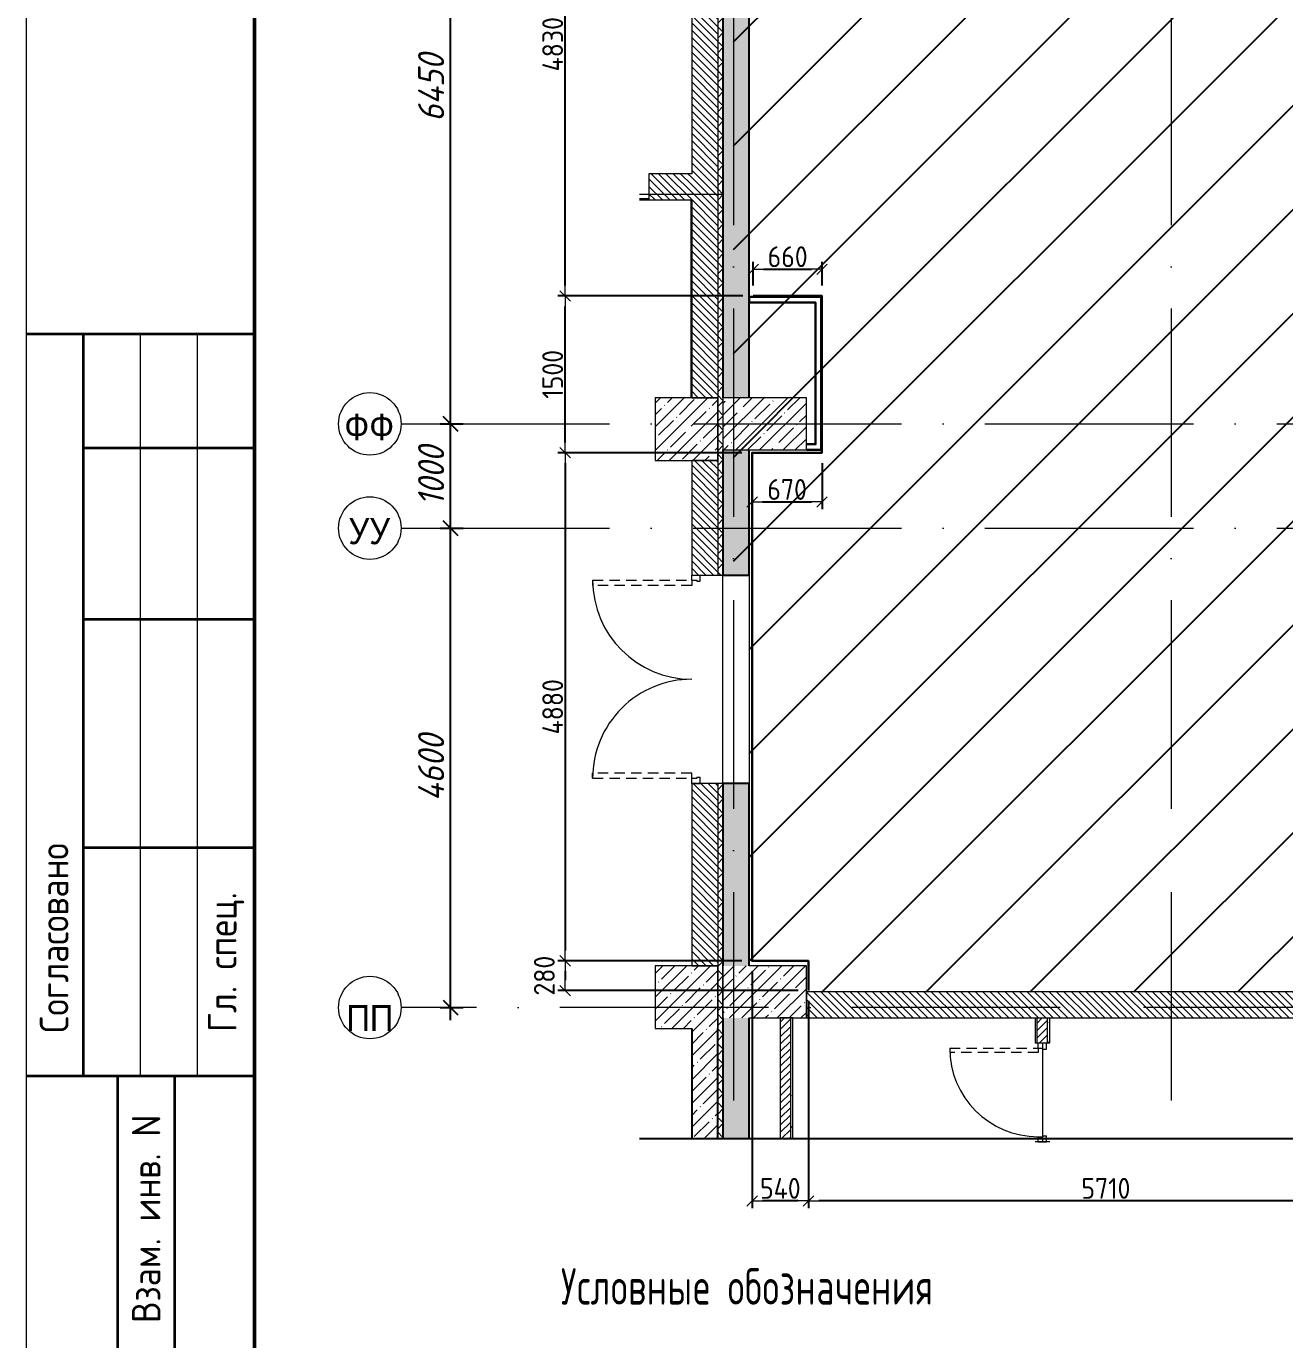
# Model space of a CAD drawing. Header units: millimetres. Extents: x 5993 to 95364, y 87345 to 145529.
# Drawn here: x 5993 to 18066, y 101998 to 114600 of the extents above; entities that cross this region are included whole.
import ezdxf
from ezdxf.enums import TextEntityAlignment as Align

# ---------------------------------------------------------------- set-up
doc = ezdxf.new("R2010")
doc.units = ezdxf.units.MM
doc.linetypes.add('200_ШТРИХ__ш1_п0_6_', pattern=[160, 100, -60])
doc.linetypes.add('50_200_ШТРИХ_1Т_ш5_п1_п1_', pattern=[1400, 1000, -200, 0, -200])
doc.layers.add('1)Штриховка', color=160, linetype='Continuous')
for name, color, linetype, lineweight in [('A-ANNO-DIMS', 7, 'Continuous', 9), ('A-DOOR', 7, 'Continuous', 9), ('A-DOOR-1', 7, '200_ШТРИХ__ш1_п0_6_', 9), ('A-DOOR-FRAM', 7, 'Continuous', 13), ('A-GENM', 7, 'Continuous', 9), ('A-WALL', 7, 'Continuous', 5), ('A-WALL-1', 7, 'Continuous', 50), ('A-WALL-2', 7, 'Continuous', 13), ('A-WALL-FNSH-1', 7, 'Continuous', 5), ('I-WALL', 7, 'Continuous', 5), ('S-COLS', 7, 'Continuous', 9), ('S-COLS-1', 7, 'Continuous', 5), ('Оси', 253, 'Continuous', 15), ('Оси-4', 7, 'Continuous', 20), ('Оси-5', 7, '50_200_ШТРИХ_1Т_ш5_п1_п1_', 9), ('Размеры', 7, 'Continuous', 15)]:
    doc.layers.add(name, color=color, linetype=linetype, lineweight=lineweight)
doc.layers.add('A-FLOR-1', color=7, linetype='Continuous', lineweight=5, true_color=0xc0c0c0)
doc.layers.add('I-WALL-1', color=7, linetype='Continuous', lineweight=5, true_color=0x56bc34)
doc.styles.add('Arial', font='arial.ttf', dxfattribs={"width": 0.9, "height": 500})
doc.styles.add('ISOCPEUR_I_3', font='isocpeui.ttf', dxfattribs={"width": 0.9, "height": 250})
doc.styles.get("Standard").update_dxf_attribs({"font": 'arial.ttf'})
doc.styles.add('СПДС', font='isocpeur.ttf', dxfattribs={"width": 0.9})
doc.dimstyles.new('ISO-2_0_0_9К_СРЕДНИЙ', dxfattribs={"dimscale": 304.8, "dimtxt": 199.196235, "dimasz": 0.459318, "dimexe": 0.393701, "dimexo": 0, "dimgap": 0, "dimtad": 1, "dimdec": 0, "dimrnd": 5, "dimzin": 0, "dimdsep": 46, "dimtxsty": 'ISOCPEUR_I_3', "dimblk1": 'OBLIQUE', "dimblk2": 'OBLIQUE', "dimsah": 1, "dimcen": 0.09, "dimdle": 0.393701, "dimazin": 0, "dimtfac": 1, "dimtdec": 4, "dimtix": 1, "dimtmove": 0, "dimatfit": 3, "dimfxl": 1, "dimtvp": 1, "dimtolj": 1, "dimtzin": 0, "dimarcsym": 2})
doc.dimstyles.new('Размера А3', dxfattribs={"dimtxt": 200, "dimasz": 100, "dimexe": 70, "dimexo": 100, "dimgap": 20, "dimtad": 1, "dimdec": 0, "dimrnd": 10, "dimzin": 0, "dimdsep": 46, "dimtxsty": 'СПДС', "dimblk": 'ARROWHEAD_6', "dimcen": 1, "dimclrd": 256, "dimclre": 256, "dimclrt": 256, "dimazin": 0, "dimtfac": 1, "dimtdec": 0, "dimtmove": 2, "dimatfit": 3, "dimfxl": 1, "dimtolj": 1, "dimtzin": 0, "dimarcsym": 0})
pattern_1 = [(45, (-37523.43, 35204.28), (-114.04925, 114.04925), []), (45, (-37409.38, 35204.28), (-114.04925, 114.04925), [201.612, -40.322, 3.353, -36.97])]
pattern_2 = [(45, (-37523.426, 35204.275), (-35.35534, 35.35534), [])]
pattern_3 = [(0, (-37523.426, 35204.275), (203.2, 50.8), [3.353, -149.047, 3.353, -149.047, -812.8]), (0, (-37523.426, 35204.275), (203.2, 50.8), [-304.8, 3.353, -301.447, 3.353, -149.047, -355.6]), (0, (-37523.426, 35204.275), (203.2, 50.8), [-762, 3.353, -98.247, 3.353, -250.647]), (120, (-37447.226, 35229.675), (-145.59409, 150.576362), [3.353, -149.047, 3.353, -149.047, -812.8]), (120, (-37447.226, 35229.675), (-145.59409, 150.576362), [-304.8, 3.353, -301.447, 3.353, -149.047, -355.6]), (120, (-37447.226, 35229.675), (-145.59409, 150.576362), [-762, 3.353, -98.247, 3.353, -250.647]), (240, (-37421.826, 35331.275), (-57.60591, -201.376362), [3.353, -149.047, 3.353, -149.047, -812.8]), (240, (-37421.826, 35331.275), (-57.60591, -201.376362), [-304.8, 3.353, -301.447, 3.353, -149.047, -355.6]), (240, (-37421.826, 35331.275), (-57.60591, -201.376362), [-762, 3.353, -98.247, 3.353, -250.647])]
pattern_4 = [(135, (-37523.426, 35204.275), (-35.35534, -35.35534), [])]
pattern_5 = [(45, (-37523.43, 35204.28), (-70.71068, 70.71068), []), (135, (-37523.43, 35204.28), (-70.71068, -70.71068), [])]

# ---------------------------------------------------------------- blocks, each defined once
blk = doc.blocks.new('110_Дверь_СКБ_2Ст - СОШ_Д-22_1_Дв_2000x2100h_Физкультурный зал_ Зал для хореографии_ Снарядная_ Инвентарная-25959583-АР1_Маркировочный план 1 этажа копия 1')
at = {"layer": 'A-DOOR'}
for centre, start, end in [((-937.5, 125), 360, 90), ((962.5, 125), 90, 180)]:
    blk.add_arc(centre, 950, start, end, dxfattribs=at)
at = {"layer": 'A-DOOR-1'}
for p, q in [((-937.5, 1075), (-887.5, 1075)), ((-937.5, 1075), (-937.5, 125)), ((-887.5, 125), (-887.5, 1075)), ((962.5, 1075), (912.5, 1075)), ((912.5, 125), (912.5, 1075)), ((962.5, 1075), (962.5, 125)), ((-937.5, 125), (-887.5, 125)), ((962.5, 125), (912.5, 125))]:
    blk.add_line(p, q, dxfattribs=at)
at = {"layer": 'A-DOOR-FRAM'}
for p, q in [((-987.5, 125), (-987.5, 45)), ((-987.5, 125), (-937.5, 125)), ((-987.5, 45), (-927.5, 45)), ((-937.5, 125), (-937.5, 75)), ((-927.5, 75), (-937.5, 75)), ((-927.5, 75), (-927.5, 45)), ((952.5, 75), (952.5, 45)), ((962.5, 75), (952.5, 75)), ((952.5, 45), (1012.5, 45)), ((962.5, 125), (962.5, 75)), ((962.5, 125), (1012.5, 125)), ((1012.5, 125), (1012.5, 45))]:
    blk.add_line(p, q, dxfattribs=at)
blk = doc.blocks.new('110_Дверь_СКБ_1Ст1 - СОШ_Д-24_Дв_950x2100h_С_У и душ в комнате инструктора_ С_У медблока_ С_У персонала пищеблок-25939817-АР1_Маркировочный план 1 этажа копия 1')
at = {"layer": 'A-DOOR'}
blk.add_arc((437.5, 40), 850, 90, 180, dxfattribs=at)
at = {"layer": 'A-DOOR-1'}
for p, q in [((437.5, 890), (397.5, 890)), ((397.5, 40), (397.5, 890)), ((437.5, 890), (437.5, 40)), ((437.5, 40), (397.5, 40))]:
    blk.add_line(p, q, dxfattribs=at)
at = {"layer": 'A-DOOR-FRAM'}
for p, q in [((-462.5, 40), (-462.5, -40)), ((-462.5, 40), (-412.5, 40)), ((-412.5, 40), (-412.5, 0)), ((-402.5, 0), (-412.5, 0)), ((-402.5, 0), (-402.5, -40)), ((427.5, 0), (427.5, -40)), ((437.5, 0), (427.5, 0)), ((437.5, 40), (437.5, 0)), ((437.5, 40), (487.5, 40)), ((487.5, 40), (487.5, -40)), ((-462.5, -40), (-402.5, -40)), ((427.5, -40), (487.5, -40))]:
    blk.add_line(p, q, dxfattribs=at)
blk = doc.blocks.new('BSC_Колонна _Прямоугольная - 500х800-V88-АР1_Маркировочный план 1 этажа копия 1')
at = {"layer": 'S-COLS'}
h = blk.add_hatch(dxfattribs=at)
h.set_pattern_fill('FP_55', color=256, style=0, pattern_type=2)
h.set_pattern_definition([(315, (-75581.04, 50600), (114.04925, 114.04925), []), (315, (-75581.04, 50485.95), (114.04925, 114.04925), [201.613, -40.323, 3.353, -36.97])])
h.paths.add_polyline_path([(-250, 400), (-250, -400), (250, -400), (250, 400)])
at = {"layer": 'S-COLS-1'}
for p, q in [((250, 400), (-250, 400)), ((-250, 400), (-250, -400)), ((250, -400), (250, 400)), ((-250, -400), (250, -400))]:
    blk.add_line(p, q, dxfattribs=at)
blk = doc.blocks.new('АР_Перемычка1 - АР_Перемычка-25477781-АР1_Маркировочный план 1 этажа копия 1')
at = {"layer": 'A-GENM'}
blk.add_line((-250, -125), (-243, -125), dxfattribs=at)
blk = doc.blocks.new('АР_Перемычка1 - АР_Перемычка-25959567-АР1_Маркировочный план 1 этажа копия 1')
at = {"layer": 'A-GENM'}
blk.add_line((-400, -125), (-393, -125), dxfattribs=at)
blk = doc.blocks.new('Ось сетки - Круг_Ø6_00__ISO-2_5_0_9K_-17386508-АР1_Маркировочный план 1 этажа копия 1')
at = {"layer": 'Оси-4'}
blk.add_circle((0, 0), 3, dxfattribs=at)
blk = doc.blocks.new('_Oblique')
at = {"color": 0, "linetype": 'ByBlock', "lineweight": -2}
blk.add_line((-0.5, -0.5), (0.5, 0.5), dxfattribs=at)
blk = doc.blocks.new('*D4054')
at = {"layer": 'A-ANNO-DIMS', "color": 0, "lineweight": -2, "transparency": 16777216}
for p, q in [((10063, 105065), (10063, 109905)), ((9964, 109785), (10183, 109785)), ((9964, 105185), (10183, 105185))]:
    blk.add_line(p, q, dxfattribs=at)
at = {"layer": 'Defpoints', "color": 0, "lineweight": -2, "transparency": 16777216}
for p in [(9964, 109785), (10063, 109785), (9964, 105185)]:
    blk.add_point(p, dxfattribs=at)
at = {"layer": 'A-ANNO-DIMS', "color": 0, "lineweight": -2, "transparency": 16777216, "xscale": 140, "yscale": 140, "zscale": 140}
for p, rotation in [((10063, 109785), 90), ((10063, 105185), 270)]:
    blk.add_blockref('_Oblique', p, dxfattribs=dict(at, rotation=rotation))
at = {"layer": 'A-ANNO-DIMS', "color": 0, "transparency": 16777216, "insert": (9877, 107485), "char_height": 250, "attachment_point": 5, "rotation": 90, "style": 'ISOCPEUR_I_3'}
blk.add_mtext('\\A1;4600', dxfattribs=at)
blk = doc.blocks.new('*D4055')
at = {"layer": 'A-ANNO-DIMS', "color": 0, "lineweight": -2, "transparency": 16777216}
for p, q in [((10063, 109665), (10063, 110905)), ((9964, 110785), (10183, 110785)), ((9964, 109785), (10183, 109785))]:
    blk.add_line(p, q, dxfattribs=at)
at = {"layer": 'Defpoints', "color": 0, "lineweight": -2, "transparency": 16777216}
for p in [(9964, 110785), (10063, 110785), (9964, 109785)]:
    blk.add_point(p, dxfattribs=at)
at = {"layer": 'A-ANNO-DIMS', "color": 0, "lineweight": -2, "transparency": 16777216, "xscale": 140, "yscale": 140, "zscale": 140}
for p, rotation in [((10063, 110785), 90), ((10063, 109785), 270)]:
    blk.add_blockref('_Oblique', p, dxfattribs=dict(at, rotation=rotation))
at = {"layer": 'A-ANNO-DIMS', "color": 0, "transparency": 16777216, "insert": (9877, 110285), "char_height": 250, "attachment_point": 5, "rotation": 90, "style": 'ISOCPEUR_I_3'}
blk.add_mtext('\\A1;1000', dxfattribs=at)
blk = doc.blocks.new('*D4056')
at = {"layer": 'A-ANNO-DIMS', "color": 0, "lineweight": -2, "transparency": 16777216}
for p, q in [((10063, 110665), (10063, 117355)), ((9964, 117235), (10183, 117235)), ((9964, 110785), (10183, 110785))]:
    blk.add_line(p, q, dxfattribs=at)
at = {"layer": 'Defpoints', "color": 0, "lineweight": -2, "transparency": 16777216}
for p in [(9964, 117235), (10063, 117235), (9964, 110785)]:
    blk.add_point(p, dxfattribs=at)
at = {"layer": 'A-ANNO-DIMS', "color": 0, "lineweight": -2, "transparency": 16777216, "xscale": 140, "yscale": 140, "zscale": 140}
for p, rotation in [((10063, 117235), 90), ((10063, 110785), 270)]:
    blk.add_blockref('_Oblique', p, dxfattribs=dict(at, rotation=rotation))
at = {"layer": 'A-ANNO-DIMS', "color": 0, "transparency": 16777216, "insert": (9877, 114010), "char_height": 250, "attachment_point": 5, "rotation": 90, "style": 'ISOCPEUR_I_3'}
blk.add_mtext('\\A1;6450', dxfattribs=at)
blk = doc.blocks.new('*U61')
at = {"lineweight": 0}
blk.add_lwpolyline([(-415, -5), (5, -5), (5, 292), (-415, 292)], close=True, dxfattribs=at)
at = {"color": 0, "linetype": 'Continuous', "lineweight": 50}
blk.add_lwpolyline([(-395, 287), (0, 287), (0, 0), (-395, 0)], close=True, dxfattribs=at)
at = {"lineweight": 35}
for points in [[(-395, 150), (-415, 150)], [(-410, 85), (-410, 150)], [(-395, 140), (-410, 140)], [(-395, 125), (-410, 125)], [(-395, 105), (-410, 105)], [(-395, 85), (-415, 85)], [(-395, 85), (-407, 85), (-407, 0), (-395, 0)], [(-402, 0), (-402, 85)]]:
    blk.add_lwpolyline(points, dxfattribs=at)
at = {"lineweight": 18}
for points in [[(-405, 85), (-405, 150)], [(-400, 85), (-400, 150)]]:
    blk.add_lwpolyline(points, dxfattribs=at)
at = {"lineweight": -2, "char_height": 2.5, "attachment_point": 5, "rotation": 90, "style": 'СПДС'}
for s, insert, width in [('Согласовано', (-412.56, 97.1), 19.9913), ('Гл. спец.', (-397.5, 95), 19.9913), ('Взам. инв. N', (-404.5, 72.5), 24.9913)]:
    blk.add_mtext(s, dxfattribs=dict(at, insert=insert, width=width))
at = {"lineweight": 30, "width": 0.9, "flags": 104}
blk.add_attdef('ШАПКА', text='', height=3, dxfattribs=at).set_placement((-135, 281), align=Align.MIDDLE_CENTER)
at = {"style": 'СПДС'}
for tag, height, p in [('ШИФР_ПРОЕКТА', 4, (-60, 50)), ('НАИМЕНОВАНИЕ_ОБЪЕКТА', 2.5, (-85, 25)), ('СТАДИЯ', 4, (-42.5, 20)), ('ЛИСТ_первый', 4, (-27.5, 20)), ('ЛИСТОВ', 4, (-10, 20)), ('НАИМЕНОВАНИЕ_ОБЪЕКТА2', 2.5, (-85, 20)), ('НАИМЕНОВАНИЕ_ЧЕРТЕЖА1', 2.5, (-85, 10)), ('ОРГАНИЗАЦИЯ_РАЗРАБОТЧИК1', 4, (-25, 8.09)), ('НАИМЕНОВАНИЕ_ЧЕРТЕЖА2', 2.5, (-85, 5))]:
    blk.add_attdef(tag, text='', height=height, dxfattribs=at).set_placement(p, align=Align.MIDDLE_CENTER)
for tag, p in [('РАЗРАБОТЧИК', (-163.97, 27.5)), ('РУК.ГРУППЫ', (-163.97, 22.5))]:
    blk.add_attdef(tag, text='', height=2.5, dxfattribs=at).set_placement(p, align=Align.MIDDLE_LEFT)
at = {"style": 'СПДС', "width": 0.9}
for p in [(-129.65, 26.37), (-129.65, 21.37)]:
    blk.add_attdef('ДАТА', p, '', height=2.3, dxfattribs=at)
blk = doc.blocks.new('ARROWHEAD_6')
at = {"color": 0, "linetype": 'Continuous'}
for p, q in [((0, 0), (-1, 0)), ((-0.5, -0.5), (0.5, 0.5))]:
    blk.add_line(p, q, dxfattribs=at)
blk = doc.blocks.new('*D4067')
at = {"layer": 'Defpoints', "color": 0, "lineweight": -2, "transparency": 16777216}
for p in [(12957, 110508), (11163, 105633), (12957, 105633)]:
    blk.add_point(p, dxfattribs=at)
at = {"layer": 'Размеры', "lineweight": -2, "transparency": 16777216}
for p, q in [((12857, 110508), (11093, 110508)), ((11163, 110408), (11163, 105733)), ((12857, 105633), (11093, 105633))]:
    blk.add_line(p, q, dxfattribs=at)
at = {"layer": 'Размеры', "lineweight": -2, "transparency": 16777216, "xscale": 100, "yscale": 100, "zscale": 100}
for p, rotation in [((11163, 110508), 90), ((11163, 105633), 270)]:
    blk.add_blockref('ARROWHEAD_6', p, dxfattribs=dict(at, rotation=rotation))
at = {"layer": 'Размеры', "lineweight": -2, "transparency": 16777216, "insert": (11043, 108071), "char_height": 200, "attachment_point": 5, "rotation": 90, "style": 'СПДС'}
blk.add_mtext('\\A1;4880', dxfattribs=at)
blk = doc.blocks.new('*D4068')
at = {"layer": 'Defpoints', "color": 0, "lineweight": -2, "transparency": 16777216}
for p in [(12957, 105633), (11163, 105348), (13497, 105348)]:
    blk.add_point(p, dxfattribs=at)
at = {"layer": 'Размеры', "lineweight": -2, "transparency": 16777216}
for p, q in [((12857, 105633), (11093, 105633)), ((11163, 105533), (11163, 105448)), ((13397, 105348), (11093, 105348))]:
    blk.add_line(p, q, dxfattribs=at)
at = {"layer": 'Размеры', "lineweight": -2, "transparency": 16777216, "xscale": 100, "yscale": 100, "zscale": 100}
for p, rotation in [((11163, 105633), 90), ((11163, 105348), 270)]:
    blk.add_blockref('ARROWHEAD_6', p, dxfattribs=dict(at, rotation=rotation))
at = {"layer": 'Размеры', "lineweight": -2, "transparency": 16777216, "insert": (10963, 105491), "char_height": 200, "attachment_point": 5, "rotation": 90, "style": 'СПДС'}
blk.add_mtext('\\A1;280', dxfattribs=at)
blk = doc.blocks.new('*D4069')
at = {"layer": 'Defpoints', "color": 0, "lineweight": -2, "transparency": 16777216}
for p in [(11163, 112013), (12967, 112013), (12957, 110508)]:
    blk.add_point(p, dxfattribs=at)
at = {"layer": 'Размеры', "lineweight": -2, "transparency": 16777216}
for p, q in [((12867, 112013), (11093, 112013)), ((11163, 110608), (11163, 111913)), ((12857, 110508), (11093, 110508))]:
    blk.add_line(p, q, dxfattribs=at)
at = {"layer": 'Размеры', "lineweight": -2, "transparency": 16777216, "xscale": 100, "yscale": 100, "zscale": 100}
for p, rotation in [((11163, 112013), 90), ((11163, 110508), 270)]:
    blk.add_blockref('ARROWHEAD_6', p, dxfattribs=dict(at, rotation=rotation))
at = {"layer": 'Размеры', "lineweight": -2, "transparency": 16777216, "insert": (11043, 111261), "char_height": 200, "attachment_point": 5, "rotation": 90, "style": 'СПДС'}
blk.add_mtext('\\A1;1500', dxfattribs=at)
blk = doc.blocks.new('*D4070')
at = {"layer": 'Defpoints', "color": 0, "lineweight": -2, "transparency": 16777216}
for p in [(11163, 116843), (12967, 116843), (12967, 112013)]:
    blk.add_point(p, dxfattribs=at)
at = {"layer": 'Размеры', "lineweight": -2, "transparency": 16777216}
for p, q in [((12867, 116843), (11093, 116843)), ((11163, 112113), (11163, 116743)), ((12867, 112013), (11093, 112013))]:
    blk.add_line(p, q, dxfattribs=at)
at = {"layer": 'Размеры', "lineweight": -2, "transparency": 16777216, "xscale": 100, "yscale": 100, "zscale": 100}
for p, rotation in [((11163, 116843), 90), ((11163, 112013), 270)]:
    blk.add_blockref('ARROWHEAD_6', p, dxfattribs=dict(at, rotation=rotation))
at = {"layer": 'Размеры', "lineweight": -2, "transparency": 16777216, "insert": (11043, 114428), "char_height": 200, "attachment_point": 5, "rotation": 90, "style": 'СПДС'}
blk.add_mtext('\\A1;4830', dxfattribs=at)
blk = doc.blocks.new('*D4096')
at = {"layer": 'Defpoints', "color": 0, "lineweight": -2, "transparency": 16777216}
for p in [(13497, 105348), (19204, 105348), (13497, 103330)]:
    blk.add_point(p, dxfattribs=at)
at = {"layer": 'Размеры', "lineweight": -2, "transparency": 16777216}
for p, q in [((13497, 105248), (13497, 103260)), ((19204, 105248), (19204, 103260)), ((19104, 103330), (13597, 103330))]:
    blk.add_line(p, q, dxfattribs=at)
at = {"layer": 'Размеры', "lineweight": -2, "transparency": 16777216, "xscale": 100, "yscale": 100, "zscale": 100, "rotation": 180}
blk.add_blockref('ARROWHEAD_6', (13497, 103330), dxfattribs=at)
at = {"layer": 'Размеры', "lineweight": -2, "transparency": 16777216, "xscale": 100, "yscale": 100, "zscale": 100}
blk.add_blockref('ARROWHEAD_6', (19204, 103330), dxfattribs=at)
at = {"layer": 'Размеры', "lineweight": -2, "transparency": 16777216, "insert": (16350, 103450), "char_height": 200, "attachment_point": 5, "style": 'СПДС'}
blk.add_mtext('\\A1;5710', dxfattribs=at)
blk = doc.blocks.new('*D4097')
at = {"layer": 'Defpoints', "color": 0, "lineweight": -2, "transparency": 16777216}
for p in [(12957, 105633), (13497, 105348), (12957, 103330)]:
    blk.add_point(p, dxfattribs=at)
at = {"layer": 'Размеры', "lineweight": -2, "transparency": 16777216}
for p, q in [((12957, 105533), (12957, 103260)), ((13497, 105248), (13497, 103260)), ((13397, 103330), (13057, 103330))]:
    blk.add_line(p, q, dxfattribs=at)
at = {"layer": 'Размеры', "lineweight": -2, "transparency": 16777216, "xscale": 100, "yscale": 100, "zscale": 100, "rotation": 180}
blk.add_blockref('ARROWHEAD_6', (12957, 103330), dxfattribs=at)
at = {"layer": 'Размеры', "lineweight": -2, "transparency": 16777216, "xscale": 100, "yscale": 100, "zscale": 100}
blk.add_blockref('ARROWHEAD_6', (13497, 103330), dxfattribs=at)
at = {"layer": 'Размеры', "lineweight": -2, "transparency": 16777216, "insert": (13227, 103450), "char_height": 200, "attachment_point": 5, "style": 'СПДС'}
blk.add_mtext('\\A1;540', dxfattribs=at)
blk = doc.blocks.new('*D4099')
at = {"layer": 'Defpoints', "color": 0, "lineweight": -2, "transparency": 16777216}
for p in [(12957, 110508), (13627, 110508), (13627, 110036)]:
    blk.add_point(p, dxfattribs=at)
at = {"layer": 'Размеры', "lineweight": -2, "transparency": 16777216}
for p, q in [((12957, 110408), (12957, 109966)), ((13627, 110408), (13627, 109966)), ((13057, 110036), (13527, 110036))]:
    blk.add_line(p, q, dxfattribs=at)
at = {"layer": 'Размеры', "lineweight": -2, "transparency": 16777216, "xscale": 100, "yscale": 100, "zscale": 100, "rotation": 180}
blk.add_blockref('ARROWHEAD_6', (12957, 110036), dxfattribs=at)
at = {"layer": 'Размеры', "lineweight": -2, "transparency": 16777216, "xscale": 100, "yscale": 100, "zscale": 100}
blk.add_blockref('ARROWHEAD_6', (13627, 110036), dxfattribs=at)
at = {"layer": 'Размеры', "lineweight": -2, "transparency": 16777216, "insert": (13292, 110156), "char_height": 200, "attachment_point": 5, "style": 'СПДС'}
blk.add_mtext('\\A1;670', dxfattribs=at)
blk = doc.blocks.new('*D4100')
at = {"layer": 'Defpoints', "color": 0, "lineweight": -2, "transparency": 16777216}
for p in [(13627, 112269), (12967, 112013), (13627, 112013)]:
    blk.add_point(p, dxfattribs=at)
at = {"layer": 'Размеры', "lineweight": -2, "transparency": 16777216}
for p, q in [((12967, 112113), (12967, 112339)), ((13627, 112113), (13627, 112339)), ((13067, 112269), (13527, 112269))]:
    blk.add_line(p, q, dxfattribs=at)
at = {"layer": 'Размеры', "lineweight": -2, "transparency": 16777216, "xscale": 100, "yscale": 100, "zscale": 100, "rotation": 180}
blk.add_blockref('ARROWHEAD_6', (12967, 112269), dxfattribs=at)
at = {"layer": 'Размеры', "lineweight": -2, "transparency": 16777216, "xscale": 100, "yscale": 100, "zscale": 100}
blk.add_blockref('ARROWHEAD_6', (13627, 112269), dxfattribs=at)
at = {"layer": 'Размеры', "lineweight": -2, "transparency": 16777216, "insert": (13297, 112389), "char_height": 200, "attachment_point": 5, "style": 'СПДС'}
blk.add_mtext('\\A1;660', dxfattribs=at)

msp = doc.modelspace()

# ---------------------------------------------------------------- hatches: boundary and pattern name
at = {"layer": '1)Штриховка', "lineweight": -2, "transparency": 33554687}
h = msp.add_hatch(dxfattribs=at)
h.set_pattern_fill('ANSI31', color=256, scale=222)
h.paths.add_polyline_path([(37076.6, 120385.3), (36376.6, 120385.3), (36376.6, 120635.3), (31676.6, 120635.3), (31676.6, 120085.3), (31176.6, 120085.3), (31176.6, 120635.3), (25726.6, 120635.3), (25726.6, 120085.3), (25226.6, 120085.3), (25226.6, 120635.3), (19726.6, 120635.3), (19726.6, 120085.3), (19226.6, 120085.3), (19216.6, 120085.3), (19216.6, 120635.3), (19222.6, 120785.3), (12776.6, 120785.3), (12776.6, 109335.3), (12926.6, 109335.3), (12926.6, 107335.3), (12926.6, 105585), (13476.6, 105585), (13476.6, 105335), (19203.6, 105335), (19203.6, 105885), (19758.6, 105885), (19758.6, 105335), (25178.6, 105335), (25178.6, 105903.3), (25748.6, 105903.3), (25748.6, 105335), (26819.8, 105335), (28986.6, 105342.6), (28986.6, 105335), (31128.6, 105335), (31128.6, 105893.3), (31688.6, 105893.3), (31688.6, 105335), (33811.3, 105335), (36231.6, 105343.5), (36231.6, 105185.3), (37076.6, 105185.3)])
h.paths.add_polyline_path([(13619.7, 110535.3), (13626.6, 110535.3), (13626.6, 112004.8), (13619.7, 112004.8)], flags=16)
h.paths.add_polyline_path([(36101.2, 116885.3), (36101.2, 119191.8), (36926.6, 119191.8), (36926.6, 119071.8), (36221.2, 119071.8), (36221.2, 117005.3), (36376.6, 117005.3), (36376.6, 116885.3)], flags=16)
h.paths.add_polyline_path([(36166.6, 111998.3), (36886.6, 111998.3), (36926.6, 111988.5), (36926.6, 111933.5), (36231.2, 111933.5), (36231.2, 110590.3), (36376.6, 110590.3), (36376.6, 110535.3), (36166.6, 110535.3)], flags=16)
at = {"layer": 'A-WALL'}
h = msp.add_hatch(dxfattribs=at)
h.set_pattern_fill('FP_1', color=256, style=0, pattern_type=2)
h.set_pattern_definition(pattern_1)
h.paths.add_polyline_path([(12926.6, 105585), (12926.6, 107335.3), (12676.6, 107335.3), (12676.6, 105585)])
h.paths.add_polyline_path([(12676.6, 109335.3), (12926.6, 109335.3), (12926.6, 110535.3), (12676.6, 110535.3)])
h.paths.add_polyline_path([(12926.6, 111035.3), (12926.6, 116885.3), (12676.6, 116885.3), (12676.6, 111035.3), (12889.8, 111035.3)])
h.paths.add_polyline_path([(12676.6, 117385.3), (12926.6, 117385.3), (12926.6, 120385.3), (12676.6, 120385.3), (12676.6, 117558.8)])
h.paths.add_polyline_path([(12926.6, 105085), (12676.6, 105085), (12676.6, 103924.1), (12926.6, 103924.1)])
h = msp.add_hatch(dxfattribs=at)
h.set_pattern_fill('FP_1', color=256, style=0, pattern_type=2)
h.set_pattern_definition(pattern_1)
h.paths.add_polyline_path([(12626.6, 104985), (12376.6, 104985), (12376.6, 103924.1), (12626.6, 103924.1)])
at = {"layer": 'I-WALL'}
h = msp.add_hatch(dxfattribs=at)
h.set_pattern_fill('FP_31', color=256, style=0, pattern_type=2)
h.set_pattern_definition(pattern_5)
h.paths.add_polyline_path([(12676.6, 109335.3), (12676.6, 120885.3), (12626.6, 120885.3), (12626.6, 109335.3)])
h = msp.add_hatch(dxfattribs=at)
h.set_pattern_fill('FP_2', color=256, style=0, pattern_type=2)
h.set_pattern_definition(pattern_4)
h.paths.add_polyline_path([(12376.6, 105585), (12626.6, 105585), (12626.6, 107335.3), (12376.6, 107335.3), (12376.6, 106322.4)])
h.paths.add_polyline_path([(12626.6, 109335.3), (12626.6, 110435), (12376.6, 110435), (12376.6, 109335.3)])
h.paths.add_polyline_path([(12376.6, 111035), (12626.6, 111035), (12626.6, 116785.3), (12376.6, 116785.3), (12376.6, 111940.6)])
h.paths.add_polyline_path([(12376.6, 117385.3), (12626.6, 117385.3), (12626.6, 120285), (12376.6, 120285), (12376.6, 117558.8)])
h = msp.add_hatch(dxfattribs=at)
h.set_pattern_fill('FP_2', color=256, style=0, pattern_type=2)
h.set_pattern_definition(pattern_4)
h.paths.add_polyline_path([(12376.6, 112935.3), (12376.6, 113185.3), (11966.6, 113185.3), (11966.6, 112935.3)])
h = msp.add_hatch(dxfattribs=at)
h.set_pattern_fill('FP_31', color=256, style=0, pattern_type=2)
h.set_pattern_definition(pattern_5)
h.paths.add_polyline_path([(12626.6, 107335.3), (12626.6, 103924.1), (12676.6, 103924.1), (12676.6, 107335.3)])
h = msp.add_hatch(dxfattribs=at)
h.set_pattern_fill('FP_2', color=256, style=0, pattern_type=2)
h.set_pattern_definition(pattern_4)
h.paths.add_polyline_path([(20226.6, 105085), (20226.6, 105335), (19726.6, 105335), (19726.6, 105085)])
h.paths.add_polyline_path([(18309.5, 105085), (19226.6, 105085), (19226.6, 105335), (13476.6, 105335), (13476.6, 105085), (15811.5, 105085)])
h = msp.add_hatch(dxfattribs=at)
h.set_pattern_fill('FP_3', color=256, style=0, pattern_type=2)
h.set_pattern_definition(pattern_2)
h.paths.add_polyline_path([(13226.6, 103924.1), (13226.6, 105085), (13326.6, 105085), (13326.6, 103924.1)])
h = msp.add_hatch(dxfattribs=at)
h.set_pattern_fill('FP_3', color=256, style=0, pattern_type=2)
h.set_pattern_definition(pattern_2)
h.paths.add_polyline_path([(15691.5, 104845.3), (15791.5, 104845.3), (15791.5, 105085), (15691.5, 105085)])
at = {"layer": 'I-WALL-1'}
h = msp.add_hatch(dxfattribs=at)
h.set_pattern_fill('FP_4', color=256, style=0, pattern_type=2)
h.set_pattern_definition(pattern_3)
h.paths.add_polyline_path([(13326.6, 103924.1), (13326.6, 105085), (13346.6, 105085), (13346.6, 103924.1)])
h = msp.add_hatch(dxfattribs=at)
h.set_pattern_fill('FP_4', color=256, style=0, pattern_type=2)
h.set_pattern_definition(pattern_3)
h.paths.add_polyline_path([(15691.5, 104845.3), (15691.5, 105085), (15671.5, 105085), (15671.5, 104845.3)])
h = msp.add_hatch(dxfattribs=at)
h.set_pattern_fill('FP_4', color=256, style=0, pattern_type=2)
h.set_pattern_definition(pattern_3)
h.paths.add_polyline_path([(15811.5, 104845.3), (15811.5, 105085), (15791.5, 105085), (15791.5, 104845.3)])
at = {"layer": 'S-COLS'}
h = msp.add_hatch(dxfattribs=at)
h.set_pattern_fill('FP_1', color=256, style=0, pattern_type=2)
h.set_pattern_definition(pattern_1)
h.paths.add_polyline_path([(12026.6, 110435), (12626.6, 110435), (12626.6, 111035), (12026.6, 111035)])
h = msp.add_hatch(dxfattribs=at)
h.set_pattern_fill('FP_1', color=256, style=0, pattern_type=2)
h.set_pattern_definition(pattern_1)
h.paths.add_polyline_path([(12376.6, 104985), (12626.6, 104985), (12626.6, 105585), (12026.6, 105585), (12026.6, 104985)])
h = msp.add_hatch(dxfattribs=at)
h.set_pattern_fill('FP_1', color=256, style=0, pattern_type=2)
h.set_pattern_definition(pattern_1)
h.paths.add_polyline_path([(12926.6, 105085), (13476.6, 105085), (13476.6, 105585), (12676.6, 105585), (12676.6, 105085)])

# ---------------------------------------------------------------- linework, layer by layer
at = {"layer": 'A-FLOR-1'}
for p, q in [((11966.6, 112944.3), (11876.6, 112944.3)), ((11876.6, 112935.3), (11966.6, 112935.3)), ((12371.6, 111035), (12371.6, 112935.3)), ((15741.5, 104845.3), (15741.5, 103895.3))]:
    msp.add_line(p, q, dxfattribs=at)
at = {"layer": 'A-WALL'}
for p, q in [((12376.6, 111035), (12626.6, 111035)), ((12626.6, 110435), (12376.6, 110435)), ((12676.6, 107335.3), (12676.6, 109335.3)), ((12926.6, 109335.3), (12926.6, 107335.3)), ((13476.6, 105335), (13476.6, 105085)), ((13326.6, 103924.1), (13326.6, 105085)), ((15691.5, 104845.3), (15691.5, 105085)), ((15791.5, 104845.3), (15791.5, 105085))]:
    msp.add_line(p, q, dxfattribs=at)
at = {"layer": 'A-WALL-1', "lineweight": 25}
for p, q in [((12676.6, 116885.3), (12676.6, 111035.3)), ((12926.6, 111035.3), (12926.6, 116885.3)), ((12676.6, 110535.3), (12676.6, 109335.3)), ((12926.6, 109335.3), (12926.6, 110535.3)), ((12676.6, 109335.3), (12926.6, 109335.3)), ((12926.6, 107335.3), (12676.6, 107335.3)), ((12676.6, 107335.3), (12676.6, 105585)), ((12926.6, 105585), (12926.6, 107335.3)), ((12376.6, 104985), (12376.6, 103924.1)), ((12626.6, 103924.1), (12626.6, 104985)), ((12676.6, 105085), (12676.6, 103924.1)), ((12926.6, 103924.1), (12926.6, 105085))]:
    msp.add_line(p, q, dxfattribs=at)
at = {"layer": 'A-WALL-2'}
for p, q in [((12626.6, 120885.3), (12626.6, 109335.3)), ((12376.6, 116785.3), (12376.6, 113185.3)), ((12376.6, 113185.3), (11966.6, 113185.3)), ((11966.6, 113185.3), (11966.6, 112935.3)), ((11966.6, 112935.3), (12376.6, 112935.3)), ((12376.6, 112935.3), (12376.6, 111035)), ((12376.6, 110435), (12376.6, 109335.3)), ((12376.6, 109335.3), (12676.6, 109335.3)), ((12676.6, 107335.3), (12376.6, 107335.3)), ((12376.6, 107335.3), (12376.6, 105585)), ((12626.6, 107335.3), (12626.6, 103924.1)), ((12376.6, 105585), (12626.6, 105585)), ((12676.6, 105085), (12676.6, 105585)), ((19226.6, 105335), (13476.6, 105335)), ((13476.6, 105085), (19226.6, 105085))]:
    msp.add_line(p, q, dxfattribs=at)
at = {"layer": 'A-WALL-FNSH-1'}
for p, q in [((13626.6, 110535.3), (13626.6, 111855.3)), ((13226.6, 105085), (13226.6, 103924.1)), ((13346.6, 105085), (13226.6, 105085)), ((13346.6, 103924.1), (13346.6, 105085)), ((15671.5, 105085), (15671.5, 104845.3)), ((15811.5, 104845.3), (15811.5, 105085)), ((15671.5, 104845.3), (15811.5, 104845.3)), ((15811.5, 103895.3), (15671.5, 103895.3))]:
    msp.add_line(p, q, dxfattribs=at)
at = {"layer": 'S-COLS'}
for p, q in [((12626.6, 111035), (12376.6, 111035)), ((12376.6, 110435), (12626.6, 110435)), ((13476.6, 105085), (13476.6, 105335))]:
    msp.add_line(p, q, dxfattribs=at)
at = {"layer": 'S-COLS-1'}
for p, q in [((12376.6, 111035), (12026.6, 111035)), ((12026.6, 111035), (12026.6, 110435)), ((12626.6, 110435), (12626.6, 111035)), ((12026.6, 110435), (12376.6, 110435)), ((12626.6, 105585), (12026.6, 105585)), ((12026.6, 105585), (12026.6, 104985)), ((12626.6, 104985), (12626.6, 105585)), ((12676.6, 105585), (12676.6, 105085)), ((13476.6, 105585), (12926.6, 105585)), ((13476.6, 105335), (13476.6, 105585)), ((12026.6, 104985), (12376.6, 104985)), ((12926.6, 105085), (13476.6, 105085))]:
    msp.add_line(p, q, dxfattribs=at)
at = {"layer": 'Оси-5', "color": 253, "lineweight": 15, "ltscale": 2}
for p, q in [((12776.6, 123093.8), (12776.6, 103924.1)), ((16976.6, 123093.8), (16976.6, 103924.1)), ((9589.1, 110785.3), (38313.1, 110785.3)), ((9589.1, 109785.3), (38313.1, 109785.3)), ((38313.1, 105185.3), (9589.1, 105185.3))]:
    msp.add_line(p, q, dxfattribs=at)
at = {"layer": 'Оси-5'}
msp.add_line((12676.6, 112985.3), (11876.6, 112985.3), dxfattribs=at)
at = {"layer": 'Размеры', "color": 0, "lineweight": -2}
msp.add_line((24882, 103924.1), (11876.6, 103924.1), dxfattribs=at)
at = {"layer": 'Размеры', "lineweight": 30}
for points in [[(13476.6, 110535.3), (13619.7, 110535.3), (13619.7, 112004.8), (12926.6, 112004.8), (12926.6, 111949.8), (13564.7, 111949.8), (13564.7, 111949.8), (13564.7, 110590.3), (13564.7, 110590.3), (13476.6, 110590.3)], [(13496.6, 105348.3), (13496.6, 105633.3), (12956.6, 105633.3), (12956.6, 109335.3), (12956.6, 110508.3), (13626.6, 110508.3), (13626.6, 112013.3), (12966.6, 112013.3)]]:
    msp.add_lwpolyline(points, dxfattribs=at)

# ---------------------------------------------------------------- block references
at = {"xscale": 109.5463933164593, "yscale": 109.5463933164593, "zscale": 109.5463933164593}
msp.add_blockref('*U61', (51454.9, 95215.1), dxfattribs=at)
at = {"layer": 'A-DOOR'}
for name, p, rotation in [('110_Дверь_СКБ_2Ст - СОШ_Д-22_1_Дв_2000x2100h_Физкультурный зал_ Зал для хореографии_ Снарядная_ Инвентарная-25959583-АР1_Маркировочный план 1 этажа копия 1', (12501.6, 108322.8), 89.9999999999999), ('110_Дверь_СКБ_1Ст1 - СОШ_Д-24_Дв_950x2100h_С_У и душ в комнате инструктора_ С_У медблока_ С_У персонала пищеблок-25939817-АР1_Маркировочный план 1 этажа копия 1', (15741.5, 104357.8), 89.99999999999982)]:
    msp.add_blockref(name, p, dxfattribs=dict(at, rotation=rotation))
at = {"layer": 'A-GENM'}
for name, p, rotation in [('АР_Перемычка1 - АР_Перемычка-25477781-АР1_Маркировочный план 1 этажа копия 1', (11966.6, 113060.3), 180), ('АР_Перемычка1 - АР_Перемычка-25959567-АР1_Маркировочный план 1 этажа копия 1', (12501.6, 107335.3), 89.9999999999999)]:
    msp.add_blockref(name, p, dxfattribs=dict(at, rotation=rotation))
at = {"layer": 'S-COLS', "rotation": 89.9999999999999}
msp.add_blockref('BSC_Колонна _Прямоугольная - 500х800-V88-АР1_Маркировочный план 1 этажа копия 1', (13076.6, 110785.3), dxfattribs=at)
at = {"layer": 'Оси-4', "xscale": 99.99999999999993, "yscale": 99.99999999999993, "zscale": 99.99999999999993}
for p, rotation in [((9289.1, 110785.3), 269.9999999999995), ((9289.1, 109785.3), 269.9999999999995), ((9289.1, 105185.3), 89.99999999999982)]:
    msp.add_blockref('Ось сетки - Круг_Ø6_00__ISO-2_5_0_9K_-17386508-АР1_Маркировочный план 1 этажа копия 1', p, dxfattribs=dict(at, rotation=rotation))

# ---------------------------------------------------------------- texts
at = {"layer": 'Оси', "color": 0, "lineweight": 25, "char_height": 250, "attachment_point": 5, "line_spacing_factor": 0.936439, "style": 'Arial'}
for s, insert, width in [('\\pxqc,t4.572,9.144,13.716,18.288,22.86,27.432,32.004,36.576,41.148,45.72,50.292,54.864,59.436,64.008,68.58,73.152,77.724,82.296,86.868,91.44,96.012,100.584,105.156,109.728,114.3,118.872,123.444,128.016,132.588,137.16,141.732,146.304;{ФФ}', (9283.3, 110754.4), 482.4), ('\\pxqc,t4.572,9.144,13.716,18.288,22.86,27.432,32.004,36.576,41.148,45.72,50.292,54.864,59.436,64.008,68.58,73.152,77.724,82.296,86.868,91.44,96.012,100.584,105.156,109.728,114.3,118.872,123.444,128.016,132.588,137.16,141.732,146.304;{УУ}', (9283.3, 109754.4), 411.3), ('\\pxqc,t4.572,9.144,13.716,18.288,22.86,27.432,32.004,36.576,41.148,45.72,50.292,54.864,59.436,64.008,68.58,73.152,77.724,82.296,86.868,91.44,96.012,100.584,105.156,109.728,114.3,118.872,123.444,128.016,132.588,137.16,141.732,146.304;{ПП}', (9289, 105083.9), 458.1)]:
    msp.add_mtext(s, dxfattribs=dict(at, insert=insert, width=width))
at = {"layer": 'Размеры', "color": 1, "lineweight": 13, "insert": (10772.3, 102684.3), "char_height": 350, "attachment_point": 1, "style": 'СПДС'}
msp.add_mtext_dynamic_manual_height_columns('\\pxi-3,l4,t4;{\\fISOCPEUR|b1|i0|c204|p34;\\W0.7;\\T1.05;\\C0;Условные обозначения}', width=10131.804, gutter_width=16.3, heights=[0], dxfattribs=at)

# ---------------------------------------------------------------- dimensions: what is measured, and where the dimension line sits
at = {"layer": 'A-ANNO-DIMS'}
for base, p1, p2, picture, middle in [((10063.3, 117235), (9964.4, 110785.3), (9964.4, 117235), '*D4056', (9877.4, 114010.1)), ((10063.3, 110785.3), (9964.4, 109785.3), (9964.4, 110785.3), '*D4055', (9877.4, 110285.3)), ((10063.3, 109785.3), (9964.4, 105185.3), (9964.4, 109785.3), '*D4054', (9877.4, 107485.3))]:
    dim = msp.add_linear_dim(base=base, p1=p1, p2=p2, angle=90, dimstyle='ISO-2_0_0_9К_СРЕДНИЙ', override={"dimgap": 0.2, "dimpost": '<>', "dimblk1": 'Oblique', "dimblk2": 'Oblique', "dimfxl": 3550}, dxfattribs=at)
    dim.commit()
    dim.dimension.update_dxf_attribs({"geometry": picture, "text_midpoint": middle})
at = {"layer": 'Размеры', "color": 0, "lineweight": -2}
for base, p1, p2, picture, middle in [((11163.2, 116843.3), (12966.6, 112013.3), (12966.6, 116843.3), '*D4070', (11043.2, 114428.3)), ((11163.2, 112013.3), (12956.6, 110508.3), (12966.6, 112013.3), '*D4069', (11043.2, 111260.8)), ((11163.2, 105633.3), (12956.6, 110508.3), (12956.6, 105633.3), '*D4067', (11043.2, 108070.8)), ((11163.2, 105348.3), (12956.6, 105633.3), (13496.6, 105348.3), '*D4068', (10963.2, 105490.8))]:
    dim = msp.add_linear_dim(base=base, p1=p1, p2=p2, angle=90, dimstyle='Размера А3', dxfattribs=at)
    dim.commit()
    dim.dimension.update_dxf_attribs({"geometry": picture, "text_midpoint": middle})
for base, p1, p2, picture, middle in [((13626.6, 112268.9), (12966.6, 112013.3), (13626.6, 112013.3), '*D4100', (13296.6, 112388.9)), ((13626.6, 110036.2), (12956.6, 110508.3), (13626.6, 110508.3), '*D4099', (13291.6, 110156.2)), ((12956.6, 103330), (13496.6, 105348.3), (12956.6, 105633.3), '*D4097', (13226.6, 103450)), ((13496.6, 103330), (19203.6, 105348.3), (13496.6, 105348.3), '*D4096', (16350.1, 103450))]:
    dim = msp.add_linear_dim(base=base, p1=p1, p2=p2, dimstyle='Размера А3', dxfattribs=at)
    dim.commit()
    dim.dimension.update_dxf_attribs({"geometry": picture, "text_midpoint": middle})

doc.saveas('drawing.dxf')
